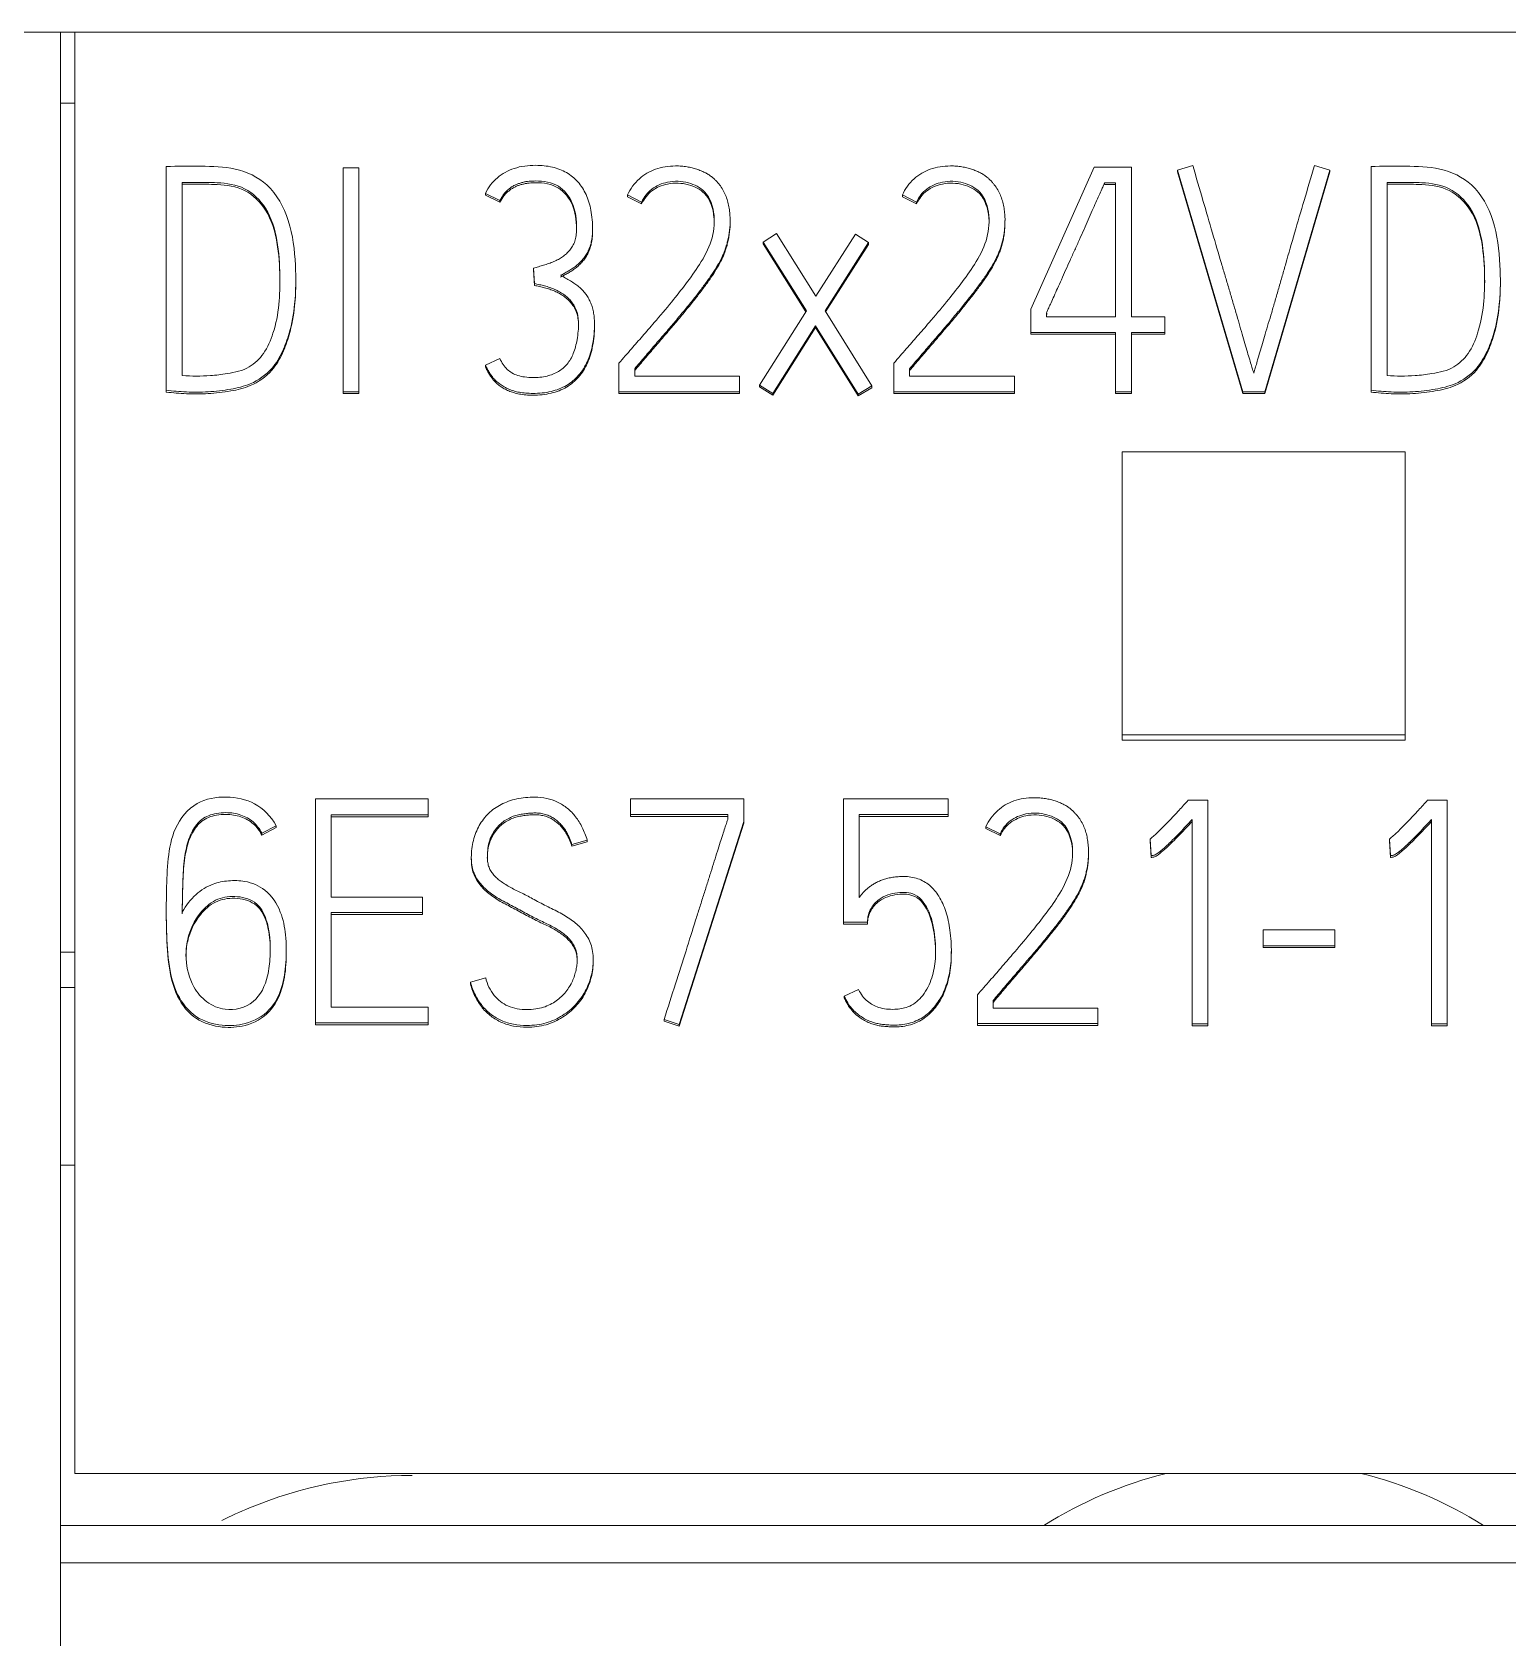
# Model space of a CAD drawing. Header units: millimetres. Extents: x 1359 to 3577, y 1336 to 3557.
# Drawn here: x 2789.87 to 2800.29, y 3042.16 to 3053.56 of the extents above; entities that cross this region are included whole.
import ezdxf

# ---------------------------------------------------------------- set-up
doc = ezdxf.new("R2010")
doc.units = ezdxf.units.MM
doc.layers.add('000-PI-Oprema', color=30, linetype='Continuous', lineweight=5)

msp = doc.modelspace()

# ---------------------------------------------------------------- linework, layer by layer
at = {"layer": '000-PI-Oprema', "color": 0, "linetype": 'ByBlock', "lineweight": 0}
for p, q in [((2790.071, 3053.556), (2785.171, 3053.556)), ((2790.171, 3053.556), (2790.071, 3053.556)), ((2790.171, 3043.373), (2790.171, 3053.556)), ((2814.971, 3053.556), (2790.171, 3053.556)), ((2790.171, 3053.056), (2790.071, 3053.056)), ((2790.818, 3052.607), (2790.818, 3051.027)), ((2792.068, 3052.598), (2792.068, 3051.016)), ((2792.178, 3052.598), (2792.068, 3052.598)), ((2792.178, 3051.016), (2792.178, 3052.598)), ((2797.373, 3052.603), (2796.925, 3051.599)), ((2797.638, 3052.603), (2797.373, 3052.603)), ((2797.638, 3051.546), (2797.638, 3052.603)), ((2798.07, 3052.614), (2797.962, 3052.583)), ((2799.038, 3052.583), (2798.929, 3052.614)), ((2799.329, 3052.607), (2799.329, 3051.027)), ((2790.931, 3052.495), (2790.931, 3051.13)), ((2797.447, 3052.493), (2797.447, 3052.48)), ((2797.447, 3052.493), (2797.524, 3052.493)), ((2797.524, 3052.493), (2797.524, 3051.546)), ((2797.962, 3052.583), (2798.423, 3051.016)), ((2797.962, 3052.583), (2797.962, 3052.57)), ((2797.962, 3052.57), (2798.423, 3051.003)), ((2798.578, 3051.016), (2799.038, 3052.583)), ((2798.578, 3051.003), (2799.038, 3052.57)), ((2799.038, 3052.583), (2799.038, 3052.57)), ((2799.442, 3052.495), (2799.442, 3051.13)), ((2793.073, 3052.418), (2793.073, 3052.405)), ((2793.175, 3052.367), (2793.073, 3052.418)), ((2793.175, 3052.355), (2793.073, 3052.405)), ((2794.076, 3052.407), (2794.076, 3052.394)), ((2794.176, 3052.356), (2794.076, 3052.407)), ((2794.176, 3052.344), (2794.076, 3052.394)), ((2796.018, 3052.407), (2796.018, 3052.394)), ((2796.117, 3052.356), (2796.018, 3052.407)), ((2796.117, 3052.344), (2796.018, 3052.394)), ((2797.447, 3052.48), (2797.524, 3052.48)), ((2793.175, 3052.367), (2793.175, 3052.355)), ((2794.176, 3052.356), (2794.176, 3052.344)), ((2796.117, 3052.356), (2796.117, 3052.344)), ((2793.83, 3052.157), (2793.83, 3052.178)), ((2794.801, 3052.215), (2794.801, 3052.227)), ((2796.743, 3052.215), (2796.743, 3052.227)), ((2795.13, 3052.134), (2795.035, 3052.074)), ((2795.035, 3052.074), (2795.035, 3052.062)), ((2795.035, 3052.074), (2795.341, 3051.588)), ((2795.035, 3052.062), (2795.337, 3051.582)), ((2795.407, 3051.691), (2795.13, 3052.134)), ((2795.687, 3052.13), (2795.407, 3051.691)), ((2795.472, 3051.588), (2795.78, 3052.07)), ((2795.476, 3051.582), (2795.78, 3052.057)), ((2795.78, 3052.07), (2795.687, 3052.13)), ((2795.78, 3052.07), (2795.78, 3052.057)), ((2791.733, 3051.789), (2791.733, 3051.802)), ((2793.412, 3051.89), (2793.412, 3051.877)), ((2793.419, 3051.78), (2793.412, 3051.89)), ((2793.419, 3051.767), (2793.412, 3051.877)), ((2800.243, 3051.789), (2800.243, 3051.802)), ((2793.419, 3051.78), (2793.419, 3051.767)), ((2795.341, 3051.588), (2795.008, 3051.064)), ((2795.802, 3051.058), (2795.472, 3051.588)), ((2796.925, 3051.599), (2796.925, 3051.436)), ((2797.036, 3051.546), (2797.036, 3051.575)), ((2793.843, 3051.471), (2793.843, 3051.492)), ((2795.103, 3051.005), (2795.405, 3051.482)), ((2795.103, 3050.992), (2795.405, 3051.47)), ((2795.405, 3051.482), (2795.707, 3051)), ((2795.405, 3051.482), (2795.405, 3051.47)), ((2795.405, 3051.47), (2795.707, 3050.988)), ((2797.036, 3051.562), (2797.04, 3051.569)), ((2797.524, 3051.546), (2797.036, 3051.546)), ((2797.873, 3051.546), (2797.638, 3051.546)), ((2797.873, 3051.436), (2797.873, 3051.546)), ((2796.925, 3051.436), (2796.925, 3051.423)), ((2796.925, 3051.436), (2797.524, 3051.436)), ((2796.925, 3051.423), (2797.524, 3051.423)), ((2797.524, 3051.436), (2797.524, 3051.016)), ((2797.638, 3051.016), (2797.638, 3051.436)), ((2797.638, 3051.436), (2797.873, 3051.436)), ((2797.638, 3051.423), (2797.873, 3051.423)), ((2797.873, 3051.436), (2797.873, 3051.423)), ((2793.073, 3051.205), (2793.175, 3051.251)), ((2793.073, 3051.205), (2793.073, 3051.192)), ((2794.016, 3051.016), (2794.016, 3051.218)), ((2794.127, 3051.179), (2794.127, 3051.126)), ((2794.127, 3051.126), (2794.868, 3051.126)), ((2794.868, 3051.126), (2794.868, 3051.016)), ((2795.958, 3051.016), (2795.958, 3051.218)), ((2796.069, 3051.179), (2796.069, 3051.126)), ((2796.069, 3051.126), (2796.81, 3051.126)), ((2796.81, 3051.126), (2796.81, 3051.016)), ((2790.818, 3051.027), (2790.818, 3051.014)), ((2792.068, 3051.016), (2792.178, 3051.016)), ((2792.068, 3051.016), (2792.068, 3051.003)), ((2792.068, 3051.003), (2792.178, 3051.003)), ((2792.178, 3051.016), (2792.178, 3051.003)), ((2794.016, 3051.016), (2794.016, 3051.003)), ((2794.868, 3051.016), (2794.016, 3051.016)), ((2794.868, 3051.003), (2794.016, 3051.003)), ((2794.868, 3051.016), (2794.868, 3051.003)), ((2795.008, 3051.064), (2795.008, 3051.051)), ((2795.008, 3051.064), (2795.103, 3051.005)), ((2795.008, 3051.051), (2795.103, 3050.992)), ((2795.103, 3051.005), (2795.103, 3050.992)), ((2795.707, 3051), (2795.802, 3051.058)), ((2795.707, 3050.988), (2795.802, 3051.045)), ((2795.802, 3051.058), (2795.802, 3051.045)), ((2796.81, 3051.016), (2795.958, 3051.016)), ((2795.958, 3051.016), (2795.958, 3051.003)), ((2796.81, 3051.003), (2795.958, 3051.003)), ((2796.81, 3051.016), (2796.81, 3051.003)), ((2797.524, 3051.016), (2797.524, 3051.003)), ((2797.524, 3051.016), (2797.638, 3051.016)), ((2797.524, 3051.003), (2797.638, 3051.003)), ((2797.638, 3051.016), (2797.638, 3051.003)), ((2798.423, 3051.016), (2798.578, 3051.016)), ((2798.423, 3051.016), (2798.423, 3051.003)), ((2798.423, 3051.003), (2798.578, 3051.003)), ((2798.578, 3051.016), (2798.578, 3051.003)), ((2799.329, 3051.027), (2799.329, 3051.014)), ((2795.707, 3051), (2795.707, 3050.988)), ((2797.571, 3050.592), (2797.571, 3048.593)), ((2799.571, 3050.592), (2797.571, 3050.592)), ((2799.571, 3048.593), (2799.571, 3050.592)), ((2797.571, 3048.593), (2797.571, 3048.555)), ((2797.571, 3048.593), (2799.571, 3048.593)), ((2797.571, 3048.555), (2799.571, 3048.555)), ((2799.571, 3048.593), (2799.571, 3048.555)), ((2791.872, 3048.139), (2791.872, 3046.557)), ((2792.669, 3048.139), (2791.872, 3048.139)), ((2792.669, 3048.027), (2792.669, 3048.139)), ((2794.098, 3048.141), (2794.098, 3048.029)), ((2794.897, 3048.141), (2794.098, 3048.141)), ((2794.897, 3047.981), (2794.897, 3048.141)), ((2795.603, 3048.139), (2796.342, 3048.139)), ((2795.603, 3047.268), (2795.603, 3048.139)), ((2796.342, 3048.139), (2796.342, 3048.029)), ((2798.037, 3048.13), (2798.177, 3048.13)), ((2798.177, 3048.13), (2798.177, 3046.55)), ((2799.728, 3048.13), (2799.868, 3048.13)), ((2799.868, 3048.13), (2799.868, 3046.55)), ((2791.595, 3047.95), (2791.493, 3047.897)), ((2791.595, 3047.937), (2791.493, 3047.884)), ((2791.595, 3047.95), (2791.595, 3047.937)), ((2791.983, 3047.446), (2791.983, 3048.027)), ((2791.983, 3048.027), (2792.669, 3048.027)), ((2791.983, 3048.014), (2792.669, 3048.014)), ((2792.669, 3048.027), (2792.669, 3048.014)), ((2794.098, 3048.029), (2794.098, 3048.016)), ((2794.098, 3048.029), (2794.786, 3048.029)), ((2794.098, 3048.016), (2794.786, 3048.016)), ((2794.442, 3046.546), (2794.897, 3047.981)), ((2794.442, 3046.533), (2794.897, 3047.968)), ((2794.786, 3048.029), (2794.786, 3047.998)), ((2794.897, 3047.981), (2794.897, 3047.968)), ((2795.714, 3048.029), (2795.714, 3047.444)), ((2796.342, 3048.029), (2795.714, 3048.029)), ((2796.342, 3048.016), (2795.714, 3048.016)), ((2796.342, 3048.029), (2796.342, 3048.016)), ((2796.608, 3047.943), (2796.608, 3047.931)), ((2796.708, 3047.893), (2796.608, 3047.943)), ((2796.708, 3047.88), (2796.608, 3047.931)), ((2798.066, 3046.55), (2798.066, 3047.994)), ((2799.757, 3046.55), (2799.757, 3047.994)), ((2791.493, 3047.897), (2791.493, 3047.884)), ((2793.792, 3047.849), (2793.683, 3047.818)), ((2793.792, 3047.836), (2793.683, 3047.805)), ((2793.683, 3047.818), (2793.683, 3047.805)), ((2793.792, 3047.849), (2793.792, 3047.836)), ((2796.708, 3047.893), (2796.708, 3047.88)), ((2797.768, 3047.856), (2797.768, 3047.843)), ((2797.775, 3047.739), (2797.768, 3047.856)), ((2797.775, 3047.726), (2797.768, 3047.843)), ((2799.459, 3047.856), (2799.459, 3047.843)), ((2799.466, 3047.739), (2799.459, 3047.856)), ((2799.466, 3047.726), (2799.459, 3047.843)), ((2792.973, 3047.728), (2792.973, 3047.716)), ((2797.334, 3047.751), (2797.334, 3047.764)), ((2797.775, 3047.739), (2797.775, 3047.726)), ((2799.466, 3047.739), (2799.466, 3047.726)), ((2790.818, 3047.354), (2790.818, 3047.342)), ((2792.627, 3047.446), (2791.983, 3047.446)), ((2792.627, 3047.336), (2792.627, 3047.446)), ((2791.983, 3046.667), (2791.983, 3047.336)), ((2791.983, 3047.336), (2792.627, 3047.336)), ((2791.983, 3047.323), (2792.627, 3047.323)), ((2792.627, 3047.336), (2792.627, 3047.323)), ((2795.603, 3047.268), (2795.603, 3047.255)), ((2795.771, 3047.268), (2795.603, 3047.268)), ((2795.771, 3047.255), (2795.603, 3047.255)), ((2795.771, 3047.268), (2795.771, 3047.255)), ((2798.567, 3047.215), (2798.567, 3047.102)), ((2799.073, 3047.215), (2798.567, 3047.215)), ((2799.073, 3047.102), (2799.073, 3047.215)), ((2790.071, 3047.056), (2790.171, 3047.056)), ((2791.666, 3047.052), (2791.666, 3047.065)), ((2796.364, 3047.049), (2796.364, 3047.062)), ((2798.567, 3047.102), (2798.567, 3047.09)), ((2798.567, 3047.102), (2799.073, 3047.102)), ((2798.567, 3047.09), (2799.073, 3047.09)), ((2799.073, 3047.102), (2799.073, 3047.09)), ((2793.834, 3046.991), (2793.834, 3047.003)), ((2790.171, 3046.806), (2790.071, 3046.806)), ((2792.966, 3046.845), (2793.075, 3046.876)), ((2792.966, 3046.845), (2792.966, 3046.832)), ((2795.607, 3046.746), (2795.709, 3046.792)), ((2795.607, 3046.746), (2795.607, 3046.733)), ((2796.548, 3046.552), (2796.548, 3046.755)), ((2796.659, 3046.715), (2796.659, 3046.662)), ((2791.872, 3046.557), (2791.872, 3046.544)), ((2791.872, 3046.557), (2792.669, 3046.557)), ((2792.669, 3046.667), (2791.983, 3046.667)), ((2792.669, 3046.557), (2792.669, 3046.667)), ((2792.669, 3046.557), (2792.669, 3046.544)), ((2794.335, 3046.581), (2794.442, 3046.546)), ((2794.335, 3046.581), (2794.335, 3046.568)), ((2794.335, 3046.568), (2794.442, 3046.533)), ((2796.659, 3046.662), (2797.4, 3046.662)), ((2797.4, 3046.662), (2797.4, 3046.552)), ((2791.872, 3046.544), (2792.669, 3046.544)), ((2794.442, 3046.546), (2794.442, 3046.533)), ((2796.548, 3046.552), (2796.548, 3046.539)), ((2797.4, 3046.552), (2796.548, 3046.552)), ((2797.4, 3046.539), (2796.548, 3046.539)), ((2797.4, 3046.552), (2797.4, 3046.539)), ((2798.066, 3046.55), (2798.066, 3046.537)), ((2798.177, 3046.55), (2798.066, 3046.55)), ((2798.177, 3046.537), (2798.066, 3046.537)), ((2798.177, 3046.55), (2798.177, 3046.537)), ((2799.757, 3046.55), (2799.757, 3046.537)), ((2799.868, 3046.55), (2799.757, 3046.55)), ((2799.868, 3046.537), (2799.757, 3046.537)), ((2799.868, 3046.55), (2799.868, 3046.537)), ((2790.171, 3045.551), (2790.071, 3045.551)), ((2814.971, 3043.373), (2790.171, 3043.373)), ((2815.071, 3043.005), (2790.071, 3043.005)), ((2790.071, 3042.742), (2790.071, 3042.156)), ((2815.071, 3042.742), (2790.071, 3042.742))]:
    msp.add_line(p, q, dxfattribs=at)
for start, end in [(103.753, 122.3801), (57.6199, 76.247)]:
    msp.add_arc((2798.571, 3040.556), 2.9, start, end, dxfattribs=at)
for points, knots in [([(2790.071, 3053.556), (2790.071, 3052.471), (2790.071, 3048.868), (2790.071, 3045.263), (2790.071, 3042.742)], [0, 0, 0, 0, 0.301146, 1, 1, 1, 1]), ([(2790.818, 3051.027), (2790.865, 3051.021), (2790.963, 3051.013), (2791.116, 3051.013), (2791.268, 3051.031), (2791.428, 3051.068), (2791.563, 3051.163), (2791.642, 3051.299), (2791.697, 3051.452), (2791.734, 3051.657), (2791.735, 3051.926), (2791.702, 3052.221), (2791.56, 3052.489), (2791.309, 3052.608), (2791.061, 3052.609), (2790.9, 3052.611), (2790.818, 3052.607)], [0, 0, 0, 0, 0.048928, 0.10152, 0.156673, 0.206259, 0.270351, 0.31956, 0.366981, 0.439378, 0.534587, 0.645045, 0.746603, 0.832762, 0.916147, 1, 1, 1, 1]), ([(2793.073, 3052.418), (2793.092, 3052.461), (2793.15, 3052.534), (2793.278, 3052.605), (2793.416, 3052.621), (2793.543, 3052.609), (2793.648, 3052.57), (2793.73, 3052.502), (2793.79, 3052.409), (2793.823, 3052.294), (2793.831, 3052.193), (2793.828, 3052.118), (2793.822, 3052.075), (2793.811, 3052.037), (2793.796, 3052.003), (2793.778, 3051.973), (2793.757, 3051.947), (2793.734, 3051.923), (2793.709, 3051.902), (2793.683, 3051.884), (2793.657, 3051.868), (2793.63, 3051.853), (2793.612, 3051.843), (2793.603, 3051.839)], [0, 0, 0, 0, 0.090044, 0.177969, 0.277991, 0.355408, 0.424426, 0.491004, 0.560177, 0.636379, 0.72419, 0.755913, 0.784262, 0.809647, 0.83316, 0.855708, 0.877614, 0.899011, 0.919895, 0.94045, 0.960699, 0.980541, 1, 1, 1, 1]), ([(2794.076, 3052.407), (2794.095, 3052.45), (2794.152, 3052.525), (2794.273, 3052.599), (2794.382, 3052.613), (2794.457, 3052.611), (2794.496, 3052.606), (2794.532, 3052.599), (2794.565, 3052.589), (2794.595, 3052.578), (2794.623, 3052.566), (2794.647, 3052.552), (2794.669, 3052.537), (2794.688, 3052.521), (2794.705, 3052.504), (2794.72, 3052.487), (2794.738, 3052.465), (2794.756, 3052.435), (2794.774, 3052.396), (2794.787, 3052.355), (2794.795, 3052.313), (2794.8, 3052.271), (2794.802, 3052.23), (2794.801, 3052.191), (2794.797, 3052.153), (2794.792, 3052.117), (2794.784, 3052.081), (2794.775, 3052.047), (2794.762, 3052.008), (2794.742, 3051.962), (2794.712, 3051.907), (2794.675, 3051.849), (2794.632, 3051.787), (2794.582, 3051.721), (2794.528, 3051.651), (2794.468, 3051.579), (2794.405, 3051.503), (2794.338, 3051.425), (2794.269, 3051.345), (2794.198, 3051.262), (2794.151, 3051.207), (2794.127, 3051.179)], [0, 0, 0, 0, 0.061339, 0.118477, 0.180647, 0.199061, 0.216082, 0.231833, 0.246526, 0.260308, 0.273254, 0.285426, 0.29689, 0.307753, 0.31802, 0.327627, 0.336606, 0.355189, 0.37361, 0.392165, 0.410785, 0.42927, 0.447741, 0.464235, 0.480574, 0.496814, 0.51268, 0.527892, 0.542508, 0.566365, 0.593275, 0.623397, 0.656474, 0.692185, 0.730563, 0.771282, 0.814001, 0.858722, 0.904903, 0.951996, 1, 1, 1, 1]), ([(2796.018, 3052.407), (2796.037, 3052.45), (2796.093, 3052.525), (2796.215, 3052.599), (2796.323, 3052.613), (2796.399, 3052.611), (2796.438, 3052.606), (2796.474, 3052.599), (2796.507, 3052.589), (2796.537, 3052.578), (2796.564, 3052.566), (2796.589, 3052.552), (2796.611, 3052.537), (2796.63, 3052.521), (2796.647, 3052.504), (2796.661, 3052.487), (2796.679, 3052.465), (2796.698, 3052.435), (2796.716, 3052.396), (2796.728, 3052.355), (2796.737, 3052.313), (2796.742, 3052.271), (2796.744, 3052.23), (2796.742, 3052.191), (2796.739, 3052.153), (2796.734, 3052.117), (2796.726, 3052.081), (2796.717, 3052.047), (2796.703, 3052.008), (2796.684, 3051.962), (2796.654, 3051.907), (2796.617, 3051.849), (2796.573, 3051.787), (2796.524, 3051.721), (2796.469, 3051.651), (2796.41, 3051.579), (2796.347, 3051.503), (2796.28, 3051.425), (2796.211, 3051.345), (2796.14, 3051.262), (2796.093, 3051.207), (2796.069, 3051.179)], [0, 0, 0, 0, 0.061339, 0.118477, 0.180647, 0.199061, 0.216082, 0.231833, 0.246526, 0.260308, 0.273254, 0.285426, 0.29689, 0.307753, 0.31802, 0.327627, 0.336606, 0.355189, 0.37361, 0.392165, 0.410785, 0.42927, 0.447741, 0.464235, 0.480574, 0.496814, 0.51268, 0.527892, 0.542508, 0.566365, 0.593275, 0.623397, 0.656474, 0.692185, 0.730563, 0.771282, 0.814001, 0.858722, 0.904903, 0.951996, 1, 1, 1, 1]), ([(2798.501, 3051.148), (2798.499, 3051.154), (2798.493, 3051.171), (2798.484, 3051.203), (2798.471, 3051.246), (2798.455, 3051.298), (2798.438, 3051.359), (2798.418, 3051.426), (2798.397, 3051.499), (2798.374, 3051.578), (2798.35, 3051.662), (2798.324, 3051.748), (2798.299, 3051.835), (2798.259, 3051.965), (2798.208, 3052.143), (2798.14, 3052.373), (2798.094, 3052.532), (2798.07, 3052.614)], [0, 0, 0, 0, 0.013272, 0.034859, 0.06476, 0.101229, 0.142516, 0.188621, 0.238884, 0.292645, 0.349905, 0.409112, 0.468717, 0.528719, 0.675164, 0.832258, 1, 1, 1, 1]), ([(2798.929, 3052.614), (2798.905, 3052.532), (2798.858, 3052.373), (2798.79, 3052.143), (2798.739, 3051.965), (2798.702, 3051.835), (2798.677, 3051.748), (2798.652, 3051.662), (2798.628, 3051.578), (2798.604, 3051.499), (2798.582, 3051.426), (2798.562, 3051.359), (2798.544, 3051.298), (2798.529, 3051.246), (2798.517, 3051.203), (2798.508, 3051.171), (2798.503, 3051.154), (2798.501, 3051.148)], [0, 0, 0, 0, 0.167989, 0.325145, 0.471471, 0.531274, 0.590769, 0.649955, 0.70726, 0.76111, 0.811506, 0.857719, 0.899023, 0.935417, 0.96522, 0.986746, 1, 1, 1, 1]), ([(2799.329, 3051.027), (2799.376, 3051.021), (2799.474, 3051.013), (2799.626, 3051.013), (2799.778, 3051.031), (2799.939, 3051.068), (2800.073, 3051.163), (2800.152, 3051.299), (2800.208, 3051.452), (2800.244, 3051.657), (2800.245, 3051.926), (2800.212, 3052.221), (2800.07, 3052.489), (2799.82, 3052.608), (2799.572, 3052.609), (2799.41, 3052.611), (2799.329, 3052.607)], [0, 0, 0, 0, 0.048928, 0.10152, 0.156673, 0.206259, 0.270351, 0.31956, 0.366981, 0.439378, 0.534587, 0.645045, 0.746603, 0.832762, 0.916147, 1, 1, 1, 1]), ([(2790.931, 3051.13), (2790.998, 3051.126), (2791.104, 3051.126), (2791.262, 3051.144), (2791.404, 3051.175), (2791.516, 3051.288), (2791.583, 3051.444), (2791.619, 3051.63), (2791.623, 3051.851), (2791.61, 3052.082), (2791.543, 3052.31), (2791.382, 3052.47), (2791.19, 3052.497), (2791.043, 3052.495), (2790.961, 3052.495), (2790.931, 3052.495)], [0, 0, 0, 0, 0.085013, 0.135874, 0.205821, 0.265138, 0.333279, 0.422662, 0.50952, 0.618636, 0.722487, 0.80996, 0.894466, 0.962458, 1, 1, 1, 1]), ([(2791.621, 3051.785), (2791.621, 3051.797), (2791.62, 3051.893), (2791.61, 3052.069), (2791.543, 3052.297), (2791.382, 3052.458), (2791.19, 3052.484), (2791.043, 3052.482), (2790.961, 3052.482), (2790.931, 3052.482)], [0, 0, 0, 0, 0.030851, 0.246457, 0.451657, 0.624495, 0.791473, 0.92582, 1, 1, 1, 1]), ([(2793.412, 3051.89), (2793.424, 3051.893), (2793.448, 3051.9), (2793.484, 3051.911), (2793.52, 3051.922), (2793.555, 3051.935), (2793.588, 3051.951), (2793.618, 3051.969), (2793.645, 3051.991), (2793.669, 3052.017), (2793.69, 3052.046), (2793.706, 3052.08), (2793.715, 3052.121), (2793.719, 3052.213), (2793.706, 3052.346), (2793.594, 3052.488), (2793.475, 3052.507), (2793.405, 3052.505), (2793.382, 3052.504), (2793.359, 3052.501), (2793.336, 3052.496), (2793.313, 3052.489), (2793.29, 3052.481), (2793.268, 3052.47), (2793.247, 3052.456), (2793.226, 3052.439), (2793.207, 3052.419), (2793.19, 3052.394), (2793.18, 3052.377), (2793.175, 3052.367)], [0, 0, 0, 0, 0.029364, 0.059027, 0.088993, 0.118548, 0.147162, 0.175106, 0.202604, 0.230099, 0.258166, 0.287672, 0.320058, 0.356367, 0.509421, 0.627625, 0.757774, 0.775505, 0.793677, 0.812339, 0.831209, 0.85007, 0.86906, 0.888397, 0.908411, 0.929359, 0.951405, 0.974839, 1, 1, 1, 1]), ([(2793.716, 3052.168), (2793.716, 3052.227), (2793.703, 3052.338), (2793.594, 3052.475), (2793.475, 3052.495), (2793.405, 3052.493), (2793.382, 3052.491), (2793.359, 3052.488), (2793.336, 3052.483), (2793.313, 3052.477), (2793.29, 3052.468), (2793.268, 3052.457), (2793.247, 3052.443), (2793.226, 3052.426), (2793.207, 3052.406), (2793.19, 3052.382), (2793.18, 3052.364), (2793.175, 3052.355)], [0, 0, 0, 0, 0.222922, 0.410158, 0.616314, 0.644399, 0.673184, 0.702745, 0.732635, 0.762511, 0.792591, 0.823221, 0.854923, 0.888104, 0.923025, 0.960145, 1, 1, 1, 1]), ([(2794.016, 3051.218), (2794.045, 3051.252), (2794.101, 3051.316), (2794.184, 3051.411), (2794.279, 3051.521), (2794.383, 3051.643), (2794.491, 3051.78), (2794.592, 3051.919), (2794.677, 3052.078), (2794.701, 3052.26), (2794.649, 3052.432), (2794.503, 3052.503), (2794.367, 3052.509), (2794.242, 3052.456), (2794.194, 3052.394), (2794.176, 3052.356)], [0, 0, 0, 0, 0.068794, 0.128406, 0.193582, 0.291346, 0.373604, 0.45943, 0.554437, 0.645803, 0.738171, 0.803969, 0.878932, 0.940491, 1, 1, 1, 1]), ([(2794.689, 3052.21), (2794.689, 3052.223), (2794.686, 3052.297), (2794.649, 3052.419), (2794.503, 3052.49), (2794.367, 3052.496), (2794.242, 3052.443), (2794.194, 3052.381), (2794.176, 3052.344)], [0, 0, 0, 0, 0.051721, 0.299015, 0.475174, 0.675868, 0.840679, 1, 1, 1, 1]), ([(2795.958, 3051.218), (2795.987, 3051.252), (2796.042, 3051.316), (2796.126, 3051.411), (2796.221, 3051.521), (2796.325, 3051.643), (2796.433, 3051.78), (2796.534, 3051.919), (2796.619, 3052.078), (2796.642, 3052.26), (2796.59, 3052.432), (2796.444, 3052.503), (2796.309, 3052.509), (2796.184, 3052.456), (2796.136, 3052.394), (2796.117, 3052.356)], [0, 0, 0, 0, 0.068794, 0.128406, 0.193582, 0.291346, 0.373604, 0.45943, 0.554437, 0.645803, 0.738171, 0.803969, 0.878932, 0.940491, 1, 1, 1, 1]), ([(2796.631, 3052.21), (2796.631, 3052.223), (2796.627, 3052.297), (2796.59, 3052.419), (2796.444, 3052.49), (2796.309, 3052.496), (2796.184, 3052.443), (2796.136, 3052.381), (2796.117, 3052.344)], [0, 0, 0, 0, 0.051721, 0.299015, 0.475174, 0.675868, 0.840679, 1, 1, 1, 1]), ([(2797.036, 3051.575), (2797.038, 3051.578), (2797.043, 3051.589), (2797.054, 3051.613), (2797.07, 3051.649), (2797.091, 3051.695), (2797.115, 3051.749), (2797.142, 3051.81), (2797.172, 3051.876), (2797.203, 3051.946), (2797.236, 3052.018), (2797.269, 3052.091), (2797.301, 3052.163), (2797.331, 3052.23), (2797.359, 3052.294), (2797.384, 3052.351), (2797.406, 3052.402), (2797.425, 3052.442), (2797.438, 3052.472), (2797.444, 3052.487), (2797.447, 3052.493)], [0, 0, 0, 0, 0.010734, 0.036404, 0.077011, 0.128795, 0.187998, 0.254619, 0.326966, 0.403344, 0.483752, 0.564544, 0.642072, 0.716335, 0.785641, 0.848294, 0.904294, 0.950045, 0.981947, 1, 1, 1, 1]), ([(2799.442, 3051.13), (2799.508, 3051.126), (2799.614, 3051.126), (2799.773, 3051.144), (2799.914, 3051.175), (2800.027, 3051.288), (2800.093, 3051.444), (2800.129, 3051.63), (2800.134, 3051.851), (2800.121, 3052.082), (2800.054, 3052.31), (2799.892, 3052.47), (2799.7, 3052.497), (2799.553, 3052.495), (2799.471, 3052.495), (2799.442, 3052.495)], [0, 0, 0, 0, 0.085013, 0.135874, 0.205821, 0.265138, 0.333279, 0.422662, 0.50952, 0.618636, 0.722487, 0.80996, 0.894466, 0.962458, 1, 1, 1, 1]), ([(2800.132, 3051.785), (2800.132, 3051.797), (2800.131, 3051.893), (2800.121, 3052.069), (2800.054, 3052.297), (2799.892, 3052.458), (2799.7, 3052.484), (2799.553, 3052.482), (2799.471, 3052.482), (2799.442, 3052.482)], [0, 0, 0, 0, 0.030851, 0.246457, 0.451657, 0.624495, 0.791473, 0.92582, 1, 1, 1, 1]), ([(2793.83, 3052.154), (2793.83, 3052.153), (2793.829, 3052.136), (2793.828, 3052.105), (2793.822, 3052.062), (2793.811, 3052.024), (2793.796, 3051.991), (2793.778, 3051.96), (2793.757, 3051.934), (2793.734, 3051.91), (2793.709, 3051.889), (2793.683, 3051.871), (2793.657, 3051.855), (2793.63, 3051.84), (2793.612, 3051.831), (2793.603, 3051.826)], [0, 0, 0, 0, 0.004463, 0.118969, 0.221294, 0.31292, 0.39779, 0.479177, 0.55825, 0.63548, 0.710862, 0.785053, 0.858141, 0.929761, 1, 1, 1, 1]), ([(2794.801, 3052.216), (2794.801, 3052.216), (2794.802, 3052.203), (2794.801, 3052.178), (2794.797, 3052.141), (2794.792, 3052.104), (2794.784, 3052.068), (2794.775, 3052.034), (2794.762, 3051.996), (2794.742, 3051.949), (2794.712, 3051.895), (2794.675, 3051.836), (2794.632, 3051.774), (2794.582, 3051.708), (2794.528, 3051.639), (2794.468, 3051.566), (2794.405, 3051.491), (2794.338, 3051.413), (2794.269, 3051.332), (2794.198, 3051.25), (2794.151, 3051.194), (2794.127, 3051.166)], [0, 0, 0, 0, 0.000351, 0.030208, 0.059783, 0.089178, 0.117897, 0.145433, 0.17189, 0.215074, 0.263783, 0.318309, 0.378181, 0.442821, 0.512289, 0.585996, 0.663321, 0.744272, 0.827864, 0.913107, 1, 1, 1, 1]), ([(2796.743, 3052.216), (2796.743, 3052.216), (2796.743, 3052.203), (2796.742, 3052.178), (2796.739, 3052.141), (2796.734, 3052.104), (2796.726, 3052.068), (2796.717, 3052.034), (2796.703, 3051.996), (2796.684, 3051.949), (2796.654, 3051.895), (2796.617, 3051.836), (2796.573, 3051.774), (2796.524, 3051.708), (2796.469, 3051.639), (2796.41, 3051.566), (2796.347, 3051.491), (2796.28, 3051.413), (2796.211, 3051.332), (2796.14, 3051.25), (2796.093, 3051.194), (2796.069, 3051.166)], [0, 0, 0, 0, 0.000351, 0.030208, 0.059783, 0.089178, 0.117897, 0.145433, 0.17189, 0.215074, 0.263783, 0.318309, 0.378181, 0.442821, 0.512289, 0.585996, 0.663321, 0.744272, 0.827864, 0.913107, 1, 1, 1, 1]), ([(2793.603, 3051.839), (2793.615, 3051.833), (2793.639, 3051.82), (2793.672, 3051.8), (2793.704, 3051.78), (2793.733, 3051.759), (2793.758, 3051.735), (2793.78, 3051.71), (2793.799, 3051.681), (2793.814, 3051.651), (2793.827, 3051.617), (2793.836, 3051.581), (2793.842, 3051.542), (2793.844, 3051.465), (2793.836, 3051.358), (2793.8, 3051.232), (2793.737, 3051.13), (2793.647, 3051.055), (2793.534, 3051.012), (2793.434, 3051.003), (2793.359, 3051.006), (2793.314, 3051.011), (2793.273, 3051.021), (2793.238, 3051.034), (2793.206, 3051.05), (2793.177, 3051.068), (2793.152, 3051.088), (2793.13, 3051.109), (2793.113, 3051.133), (2793.097, 3051.157), (2793.084, 3051.181), (2793.076, 3051.197), (2793.073, 3051.205)], [0, 0, 0, 0, 0.025257, 0.04947, 0.072678, 0.09489, 0.116257, 0.13704, 0.157793, 0.179079, 0.201165, 0.224382, 0.249105, 0.275597, 0.367907, 0.447752, 0.519784, 0.588829, 0.660512, 0.741164, 0.772461, 0.800616, 0.825923, 0.849188, 0.871088, 0.891868, 0.911666, 0.930597, 0.948935, 0.96669, 0.983692, 1, 1, 1, 1]), ([(2790.818, 3051.014), (2790.865, 3051.008), (2790.963, 3051), (2791.116, 3051.001), (2791.268, 3051.018), (2791.428, 3051.055), (2791.563, 3051.15), (2791.642, 3051.286), (2791.697, 3051.439), (2791.727, 3051.609), (2791.733, 3051.734), (2791.733, 3051.789)], [0, 0, 0, 0, 0.098443, 0.204258, 0.315227, 0.414995, 0.543949, 0.642959, 0.738369, 0.884032, 1, 1, 1, 1]), ([(2793.175, 3051.251), (2793.181, 3051.236), (2793.196, 3051.209), (2793.225, 3051.174), (2793.26, 3051.147), (2793.302, 3051.129), (2793.352, 3051.119), (2793.422, 3051.115), (2793.504, 3051.122), (2793.589, 3051.154), (2793.655, 3051.21), (2793.699, 3051.29), (2793.724, 3051.39), (2793.732, 3051.479), (2793.728, 3051.547), (2793.718, 3051.587), (2793.702, 3051.622), (2793.681, 3051.653), (2793.656, 3051.681), (2793.627, 3051.704), (2793.595, 3051.724), (2793.562, 3051.74), (2793.527, 3051.754), (2793.491, 3051.764), (2793.455, 3051.773), (2793.431, 3051.778), (2793.419, 3051.78)], [0, 0, 0, 0, 0.036915, 0.070606, 0.102584, 0.136025, 0.174009, 0.217714, 0.293477, 0.358868, 0.420065, 0.485571, 0.562465, 0.654475, 0.687582, 0.718308, 0.747613, 0.776093, 0.803947, 0.831767, 0.859738, 0.887815, 0.916282, 0.944737, 0.97262, 1, 1, 1, 1]), ([(2793.73, 3051.478), (2793.73, 3051.483), (2793.73, 3051.502), (2793.728, 3051.534), (2793.718, 3051.574), (2793.702, 3051.61), (2793.681, 3051.641), (2793.656, 3051.668), (2793.627, 3051.692), (2793.595, 3051.711), (2793.562, 3051.728), (2793.527, 3051.741), (2793.491, 3051.751), (2793.455, 3051.76), (2793.431, 3051.765), (2793.419, 3051.767)], [0, 0, 0, 0, 0.02887, 0.121921, 0.208278, 0.290642, 0.370687, 0.448975, 0.527165, 0.60578, 0.684693, 0.764704, 0.844679, 0.923045, 1, 1, 1, 1]), ([(2799.329, 3051.014), (2799.376, 3051.008), (2799.474, 3051), (2799.626, 3051.001), (2799.778, 3051.018), (2799.939, 3051.055), (2800.073, 3051.15), (2800.152, 3051.286), (2800.208, 3051.439), (2800.238, 3051.609), (2800.243, 3051.734), (2800.243, 3051.789)], [0, 0, 0, 0, 0.098443, 0.204258, 0.315227, 0.414995, 0.543949, 0.642959, 0.738369, 0.884032, 1, 1, 1, 1]), ([(2793.843, 3051.479), (2793.843, 3051.432), (2793.835, 3051.343), (2793.8, 3051.219), (2793.737, 3051.117), (2793.647, 3051.043), (2793.534, 3051), (2793.434, 3050.99), (2793.359, 3050.993), (2793.314, 3050.999), (2793.273, 3051.009), (2793.238, 3051.022), (2793.206, 3051.037), (2793.177, 3051.055), (2793.152, 3051.075), (2793.13, 3051.097), (2793.113, 3051.12), (2793.097, 3051.144), (2793.084, 3051.168), (2793.076, 3051.184), (2793.073, 3051.192)], [0, 0, 0, 0, 0.121082, 0.232106, 0.332265, 0.428272, 0.527947, 0.640092, 0.683609, 0.722759, 0.757948, 0.790298, 0.82075, 0.849643, 0.877172, 0.903496, 0.928994, 0.953682, 0.977324, 1, 1, 1, 1]), ([(2790.931, 3047.34), (2790.957, 3047.388), (2791.018, 3047.465), (2791.136, 3047.542), (2791.259, 3047.564), (2791.387, 3047.563), (2791.535, 3047.501), (2791.632, 3047.35), (2791.667, 3047.169), (2791.668, 3046.988), (2791.642, 3046.804), (2791.556, 3046.633), (2791.389, 3046.542), (2791.203, 3046.532), (2791.015, 3046.585), (2790.878, 3046.762), (2790.828, 3046.991), (2790.817, 3047.239), (2790.818, 3047.483), (2790.827, 3047.715), (2790.866, 3047.94), (2791.016, 3048.128), (2791.241, 3048.166), (2791.458, 3048.12), (2791.554, 3048.019), (2791.595, 3047.95)], [0, 0, 0, 0, 0.03564, 0.067865, 0.092923, 0.119268, 0.154068, 0.197126, 0.234707, 0.279879, 0.320329, 0.360962, 0.405677, 0.442102, 0.485709, 0.532505, 0.586175, 0.644312, 0.701767, 0.753421, 0.803151, 0.856352, 0.904259, 0.950465, 1, 1, 1, 1]), ([(2793.075, 3046.876), (2793.084, 3046.831), (2793.124, 3046.749), (2793.231, 3046.664), (2793.341, 3046.648), (2793.426, 3046.654), (2793.482, 3046.665), (2793.531, 3046.686), (2793.573, 3046.712), (2793.61, 3046.742), (2793.641, 3046.776), (2793.667, 3046.812), (2793.688, 3046.851), (2793.702, 3046.89), (2793.713, 3046.93), (2793.719, 3046.967), (2793.722, 3047.006), (2793.719, 3047.045), (2793.709, 3047.084), (2793.692, 3047.117), (2793.669, 3047.147), (2793.642, 3047.174), (2793.611, 3047.198), (2793.576, 3047.221), (2793.538, 3047.242), (2793.496, 3047.262), (2793.453, 3047.283), (2793.408, 3047.305), (2793.363, 3047.329), (2793.317, 3047.355), (2793.27, 3047.38), (2793.223, 3047.404), (2793.178, 3047.428), (2793.136, 3047.454), (2793.097, 3047.482), (2793.062, 3047.513), (2793.032, 3047.547), (2793.006, 3047.584), (2792.986, 3047.626), (2792.975, 3047.674), (2792.972, 3047.729), (2792.975, 3047.787), (2792.986, 3047.846), (2793.004, 3047.901), (2793.028, 3047.952), (2793.058, 3047.997), (2793.094, 3048.038), (2793.136, 3048.073), (2793.183, 3048.101), (2793.236, 3048.124), (2793.294, 3048.141), (2793.356, 3048.15), (2793.428, 3048.154), (2793.505, 3048.147), (2793.584, 3048.12), (2793.654, 3048.075), (2793.713, 3048.014), (2793.76, 3047.937), (2793.782, 3047.879), (2793.792, 3047.849)], [0, 0, 0, 0, 0.042395, 0.079774, 0.121236, 0.140075, 0.157254, 0.173247, 0.188397, 0.202796, 0.216711, 0.230265, 0.243508, 0.256652, 0.269293, 0.280934, 0.291684, 0.304893, 0.316879, 0.328106, 0.339273, 0.350814, 0.362909, 0.375637, 0.388999, 0.403044, 0.417696, 0.432849, 0.448511, 0.464937, 0.481153, 0.497163, 0.51278, 0.527863, 0.542482, 0.556645, 0.570443, 0.584077, 0.597961, 0.612786, 0.629037, 0.64828, 0.666584, 0.684253, 0.701354, 0.717933, 0.734308, 0.750738, 0.767515, 0.784992, 0.803232, 0.822275, 0.842375, 0.868294, 0.892965, 0.917787, 0.943448, 0.970498, 1, 1, 1, 1]), ([(2791.493, 3047.897), (2791.485, 3047.912), (2791.467, 3047.941), (2791.433, 3047.978), (2791.391, 3048.006), (2791.345, 3048.027), (2791.293, 3048.04), (2791.235, 3048.044), (2791.175, 3048.039), (2791.117, 3048.024), (2791.069, 3047.997), (2791.031, 3047.959), (2791, 3047.912), (2790.976, 3047.856), (2790.958, 3047.791), (2790.945, 3047.717), (2790.938, 3047.635), (2790.934, 3047.544), (2790.932, 3047.445), (2790.931, 3047.376), (2790.931, 3047.34)], [0, 0, 0, 0, 0.043481, 0.085549, 0.127923, 0.170971, 0.214845, 0.260884, 0.317917, 0.367656, 0.41257, 0.456833, 0.503792, 0.555243, 0.612421, 0.675966, 0.746378, 0.823872, 0.908402, 1, 1, 1, 1]), ([(2793.683, 3047.818), (2793.681, 3047.825), (2793.676, 3047.84), (2793.667, 3047.863), (2793.655, 3047.888), (2793.642, 3047.913), (2793.625, 3047.937), (2793.606, 3047.96), (2793.583, 3047.982), (2793.557, 3048.001), (2793.529, 3048.018), (2793.496, 3048.031), (2793.46, 3048.039), (2793.425, 3048.041), (2793.392, 3048.039), (2793.36, 3048.036), (2793.325, 3048.032), (2793.287, 3048.024), (2793.25, 3048.009), (2793.214, 3047.99), (2793.18, 3047.965), (2793.149, 3047.932), (2793.122, 3047.893), (2793.1, 3047.846), (2793.089, 3047.788), (2793.085, 3047.735), (2793.088, 3047.69), (2793.097, 3047.656), (2793.112, 3047.627), (2793.132, 3047.6), (2793.157, 3047.576), (2793.185, 3047.554), (2793.217, 3047.533), (2793.252, 3047.512), (2793.291, 3047.493), (2793.332, 3047.473), (2793.374, 3047.451), (2793.419, 3047.427), (2793.466, 3047.402), (2793.515, 3047.377), (2793.564, 3047.353), (2793.612, 3047.328), (2793.657, 3047.3), (2793.699, 3047.271), (2793.737, 3047.238), (2793.769, 3047.201), (2793.798, 3047.16), (2793.819, 3047.113), (2793.832, 3047.06), (2793.835, 3047.004), (2793.832, 3046.946), (2793.821, 3046.889), (2793.803, 3046.833), (2793.778, 3046.78), (2793.748, 3046.73), (2793.71, 3046.684), (2793.667, 3046.643), (2793.617, 3046.608), (2793.562, 3046.578), (2793.501, 3046.555), (2793.435, 3046.542), (2793.357, 3046.537), (2793.272, 3046.544), (2793.186, 3046.57), (2793.11, 3046.615), (2793.047, 3046.676), (2792.998, 3046.754), (2792.975, 3046.814), (2792.966, 3046.845)], [0, 0, 0, 0, 0.006902, 0.014527, 0.0229, 0.03171, 0.040697, 0.049939, 0.059406, 0.069126, 0.079243, 0.089792, 0.100957, 0.11302, 0.121351, 0.131067, 0.142193, 0.154038, 0.166072, 0.178522, 0.191399, 0.204849, 0.219214, 0.234859, 0.25249, 0.272668, 0.283841, 0.294211, 0.304173, 0.314215, 0.324636, 0.335605, 0.347264, 0.35967, 0.372854, 0.386723, 0.401163, 0.416176, 0.433071, 0.449927, 0.466747, 0.483271, 0.499286, 0.514866, 0.530063, 0.545048, 0.560066, 0.575472, 0.591898, 0.609868, 0.627376, 0.645005, 0.66302, 0.681094, 0.698922, 0.71679, 0.734853, 0.753306, 0.772468, 0.792214, 0.812556, 0.833938, 0.86301, 0.889874, 0.915888, 0.942166, 0.969784, 1, 1, 1, 1]), ([(2796.548, 3046.755), (2796.578, 3046.789), (2796.633, 3046.852), (2796.716, 3046.947), (2796.811, 3047.058), (2796.915, 3047.18), (2797.023, 3047.316), (2797.124, 3047.455), (2797.209, 3047.615), (2797.233, 3047.797), (2797.181, 3047.968), (2797.035, 3048.039), (2796.899, 3048.045), (2796.774, 3047.992), (2796.726, 3047.93), (2796.708, 3047.893)], [0, 0, 0, 0, 0.068794, 0.128406, 0.193582, 0.291346, 0.373604, 0.45943, 0.554437, 0.645803, 0.738171, 0.803969, 0.878932, 0.940491, 1, 1, 1, 1]), ([(2796.608, 3047.943), (2796.627, 3047.986), (2796.684, 3048.061), (2796.805, 3048.136), (2796.914, 3048.15), (2796.989, 3048.147), (2797.028, 3048.143), (2797.064, 3048.135), (2797.097, 3048.126), (2797.127, 3048.115), (2797.155, 3048.102), (2797.179, 3048.089), (2797.201, 3048.074), (2797.22, 3048.057), (2797.237, 3048.04), (2797.252, 3048.024), (2797.27, 3048.001), (2797.288, 3047.971), (2797.306, 3047.933), (2797.319, 3047.892), (2797.327, 3047.85), (2797.332, 3047.807), (2797.334, 3047.767), (2797.333, 3047.727), (2797.329, 3047.69), (2797.324, 3047.653), (2797.316, 3047.617), (2797.307, 3047.584), (2797.294, 3047.545), (2797.274, 3047.498), (2797.244, 3047.444), (2797.207, 3047.385), (2797.164, 3047.323), (2797.115, 3047.257), (2797.06, 3047.188), (2797, 3047.115), (2796.937, 3047.04), (2796.87, 3046.962), (2796.801, 3046.881), (2796.73, 3046.799), (2796.683, 3046.743), (2796.659, 3046.715)], [0, 0, 0, 0, 0.061339, 0.118477, 0.180647, 0.199061, 0.216082, 0.231833, 0.246526, 0.260308, 0.273254, 0.285426, 0.29689, 0.307753, 0.31802, 0.327627, 0.336606, 0.355189, 0.37361, 0.392165, 0.410785, 0.42927, 0.447741, 0.464235, 0.480574, 0.496814, 0.51268, 0.527892, 0.542508, 0.566365, 0.593275, 0.623397, 0.656474, 0.692185, 0.730563, 0.771282, 0.814001, 0.858722, 0.904903, 0.951996, 1, 1, 1, 1]), ([(2797.768, 3047.856), (2797.787, 3047.872), (2797.832, 3047.911), (2797.899, 3047.981), (2797.97, 3048.056), (2798.016, 3048.107), (2798.037, 3048.13)], [0, 0, 0, 0, 0.194145, 0.465142, 0.75263, 1, 1, 1, 1]), ([(2799.459, 3047.856), (2799.478, 3047.872), (2799.523, 3047.911), (2799.59, 3047.981), (2799.661, 3048.056), (2799.707, 3048.107), (2799.728, 3048.13)], [0, 0, 0, 0, 0.194145, 0.465142, 0.75263, 1, 1, 1, 1]), ([(2791.493, 3047.884), (2791.485, 3047.9), (2791.467, 3047.928), (2791.433, 3047.965), (2791.391, 3047.994), (2791.345, 3048.015), (2791.293, 3048.027), (2791.235, 3048.031), (2791.175, 3048.027), (2791.117, 3048.012), (2791.069, 3047.984), (2791.031, 3047.946), (2791, 3047.899), (2790.976, 3047.843), (2790.958, 3047.778), (2790.945, 3047.704), (2790.938, 3047.622), (2790.934, 3047.531), (2790.932, 3047.432), (2790.931, 3047.363), (2790.931, 3047.327)], [0, 0, 0, 0, 0.043481, 0.085549, 0.127923, 0.170971, 0.214845, 0.260884, 0.317917, 0.367656, 0.41257, 0.456833, 0.503792, 0.555243, 0.612421, 0.675966, 0.746378, 0.823872, 0.908402, 1, 1, 1, 1]), ([(2793.683, 3047.805), (2793.681, 3047.812), (2793.676, 3047.827), (2793.667, 3047.85), (2793.655, 3047.875), (2793.642, 3047.9), (2793.625, 3047.924), (2793.606, 3047.948), (2793.583, 3047.969), (2793.557, 3047.988), (2793.529, 3048.005), (2793.496, 3048.018), (2793.46, 3048.026), (2793.425, 3048.028), (2793.392, 3048.027), (2793.36, 3048.024), (2793.325, 3048.019), (2793.287, 3048.011), (2793.25, 3047.997), (2793.214, 3047.977), (2793.18, 3047.952), (2793.149, 3047.919), (2793.122, 3047.881), (2793.1, 3047.833), (2793.089, 3047.778), (2793.086, 3047.74), (2793.086, 3047.72)], [0, 0, 0, 0, 0.025535, 0.053746, 0.084726, 0.117324, 0.150572, 0.184768, 0.219795, 0.255756, 0.293187, 0.332218, 0.373527, 0.418158, 0.448979, 0.484928, 0.526094, 0.569916, 0.614442, 0.660505, 0.708148, 0.757909, 0.811058, 0.868941, 0.934177, 1, 1, 1, 1]), ([(2794.786, 3047.998), (2794.785, 3047.995), (2794.781, 3047.985), (2794.774, 3047.963), (2794.763, 3047.929), (2794.748, 3047.884), (2794.731, 3047.83), (2794.711, 3047.767), (2794.689, 3047.697), (2794.665, 3047.621), (2794.639, 3047.54), (2794.613, 3047.456), (2794.585, 3047.37), (2794.544, 3047.24), (2794.488, 3047.061), (2794.413, 3046.827), (2794.362, 3046.665), (2794.335, 3046.581)], [0, 0, 0, 0, 0.006664, 0.022274, 0.046836, 0.07897, 0.117297, 0.161819, 0.211415, 0.264968, 0.322476, 0.382404, 0.443215, 0.50491, 0.65714, 0.82217, 1, 1, 1, 1]), ([(2797.221, 3047.746), (2797.221, 3047.759), (2797.218, 3047.834), (2797.181, 3047.955), (2797.035, 3048.027), (2796.899, 3048.032), (2796.774, 3047.979), (2796.726, 3047.918), (2796.708, 3047.88)], [0, 0, 0, 0, 0.051721, 0.299015, 0.475174, 0.675868, 0.840679, 1, 1, 1, 1]), ([(2798.066, 3047.994), (2798.048, 3047.975), (2798.015, 3047.94), (2797.969, 3047.891), (2797.93, 3047.852), (2797.897, 3047.82), (2797.869, 3047.794), (2797.846, 3047.774), (2797.827, 3047.759), (2797.812, 3047.749), (2797.8, 3047.743), (2797.79, 3047.741), (2797.782, 3047.739), (2797.777, 3047.739), (2797.775, 3047.739)], [0, 0, 0, 0, 0.200504, 0.370797, 0.510902, 0.6264, 0.722885, 0.800448, 0.861213, 0.907383, 0.939504, 0.963232, 0.983337, 1, 1, 1, 1]), ([(2798.066, 3047.981), (2798.048, 3047.962), (2798.015, 3047.927), (2797.969, 3047.879), (2797.93, 3047.839), (2797.897, 3047.807), (2797.869, 3047.781), (2797.846, 3047.761), (2797.827, 3047.746), (2797.812, 3047.736), (2797.8, 3047.73), (2797.79, 3047.728), (2797.782, 3047.726), (2797.777, 3047.726), (2797.775, 3047.726)], [0, 0, 0, 0, 0.200504, 0.370797, 0.510902, 0.6264, 0.722885, 0.800448, 0.861213, 0.907383, 0.939504, 0.963232, 0.983337, 1, 1, 1, 1]), ([(2799.757, 3047.994), (2799.739, 3047.975), (2799.706, 3047.94), (2799.66, 3047.891), (2799.621, 3047.852), (2799.588, 3047.82), (2799.56, 3047.794), (2799.537, 3047.774), (2799.518, 3047.759), (2799.503, 3047.749), (2799.491, 3047.743), (2799.481, 3047.741), (2799.473, 3047.739), (2799.468, 3047.739), (2799.466, 3047.739)], [0, 0, 0, 0, 0.200504, 0.370797, 0.510902, 0.6264, 0.722885, 0.800448, 0.861213, 0.907383, 0.939504, 0.963232, 0.983337, 1, 1, 1, 1]), ([(2799.757, 3047.981), (2799.739, 3047.962), (2799.706, 3047.927), (2799.66, 3047.879), (2799.621, 3047.839), (2799.588, 3047.807), (2799.56, 3047.781), (2799.537, 3047.761), (2799.518, 3047.746), (2799.503, 3047.736), (2799.491, 3047.73), (2799.481, 3047.728), (2799.473, 3047.726), (2799.468, 3047.726), (2799.466, 3047.726)], [0, 0, 0, 0, 0.200504, 0.370797, 0.510902, 0.6264, 0.722885, 0.800448, 0.861213, 0.907383, 0.939504, 0.963232, 0.983337, 1, 1, 1, 1]), ([(2793.721, 3046.992), (2793.721, 3047.006), (2793.719, 3047.033), (2793.709, 3047.071), (2793.692, 3047.105), (2793.669, 3047.134), (2793.642, 3047.161), (2793.611, 3047.185), (2793.576, 3047.208), (2793.538, 3047.23), (2793.496, 3047.25), (2793.453, 3047.27), (2793.408, 3047.293), (2793.363, 3047.317), (2793.317, 3047.342), (2793.27, 3047.367), (2793.223, 3047.391), (2793.178, 3047.415), (2793.136, 3047.441), (2793.097, 3047.47), (2793.062, 3047.5), (2793.032, 3047.534), (2793.006, 3047.571), (2792.986, 3047.613), (2792.975, 3047.661), (2792.973, 3047.698), (2792.973, 3047.719), (2792.973, 3047.722)], [0, 0, 0, 0, 0.037363, 0.072654, 0.105707, 0.138586, 0.172568, 0.20818, 0.245654, 0.284995, 0.326348, 0.369486, 0.414101, 0.460216, 0.508578, 0.556324, 0.603462, 0.649443, 0.693851, 0.736893, 0.778592, 0.819218, 0.85936, 0.900239, 0.943889, 0.991738, 1, 1, 1, 1]), ([(2797.334, 3047.753), (2797.334, 3047.753), (2797.334, 3047.74), (2797.333, 3047.714), (2797.329, 3047.677), (2797.324, 3047.64), (2797.316, 3047.605), (2797.307, 3047.571), (2797.294, 3047.532), (2797.274, 3047.486), (2797.244, 3047.431), (2797.207, 3047.373), (2797.164, 3047.31), (2797.115, 3047.244), (2797.06, 3047.175), (2797, 3047.103), (2796.937, 3047.027), (2796.87, 3046.949), (2796.801, 3046.869), (2796.73, 3046.786), (2796.683, 3046.73), (2796.659, 3046.702)], [0, 0, 0, 0, 0.000351, 0.030208, 0.059783, 0.089178, 0.117897, 0.145433, 0.17189, 0.215074, 0.263783, 0.318309, 0.378181, 0.442821, 0.512289, 0.585996, 0.663321, 0.744272, 0.827864, 0.913107, 1, 1, 1, 1]), ([(2795.714, 3047.444), (2795.718, 3047.45), (2795.728, 3047.463), (2795.744, 3047.481), (2795.762, 3047.499), (2795.783, 3047.516), (2795.805, 3047.532), (2795.829, 3047.547), (2795.856, 3047.56), (2795.885, 3047.571), (2795.917, 3047.58), (2795.952, 3047.586), (2795.989, 3047.59), (2796.048, 3047.593), (2796.128, 3047.582), (2796.216, 3047.532), (2796.283, 3047.45), (2796.331, 3047.34), (2796.359, 3047.205), (2796.366, 3047.081), (2796.362, 3046.979), (2796.352, 3046.907), (2796.335, 3046.841), (2796.313, 3046.781), (2796.286, 3046.727), (2796.253, 3046.679), (2796.216, 3046.637), (2796.174, 3046.602), (2796.127, 3046.575), (2796.076, 3046.555), (2796.022, 3046.544), (2795.979, 3046.541), (2795.945, 3046.541), (2795.921, 3046.543), (2795.892, 3046.544), (2795.861, 3046.548), (2795.828, 3046.555), (2795.794, 3046.566), (2795.759, 3046.581), (2795.725, 3046.602), (2795.691, 3046.627), (2795.659, 3046.659), (2795.63, 3046.699), (2795.615, 3046.73), (2795.607, 3046.746)], [0, 0, 0, 0, 0.010575, 0.021534, 0.032937, 0.044729, 0.056875, 0.069452, 0.0826, 0.096505, 0.111279, 0.126985, 0.143702, 0.161538, 0.205913, 0.248141, 0.293825, 0.346182, 0.40699, 0.478261, 0.512629, 0.544859, 0.575282, 0.604004, 0.631084, 0.6569, 0.681684, 0.705765, 0.729734, 0.753772, 0.778045, 0.803118, 0.812005, 0.822876, 0.835737, 0.849942, 0.864952, 0.880894, 0.897668, 0.915306, 0.934053, 0.954105, 0.975931, 1, 1, 1, 1]), ([(2795.709, 3046.792), (2795.725, 3046.759), (2795.763, 3046.708), (2795.857, 3046.657), (2795.957, 3046.649), (2796.067, 3046.664), (2796.164, 3046.738), (2796.226, 3046.856), (2796.257, 3047.001), (2796.251, 3047.165), (2796.223, 3047.331), (2796.128, 3047.478), (2795.976, 3047.484), (2795.863, 3047.448), (2795.787, 3047.364), (2795.772, 3047.304), (2795.771, 3047.268)], [0, 0, 0, 0, 0.059022, 0.110017, 0.175174, 0.228533, 0.294979, 0.374406, 0.452147, 0.547151, 0.653629, 0.744768, 0.81483, 0.893356, 0.941956, 1, 1, 1, 1]), ([(2796.253, 3047.046), (2796.253, 3047.079), (2796.247, 3047.174), (2796.223, 3047.318), (2796.128, 3047.465), (2795.976, 3047.471), (2795.863, 3047.435), (2795.787, 3047.351), (2795.772, 3047.292), (2795.771, 3047.255)], [0, 0, 0, 0, 0.110862, 0.319923, 0.498869, 0.636431, 0.790612, 0.886035, 1, 1, 1, 1]), ([(2791.302, 3047.45), (2791.253, 3047.452), (2791.161, 3047.435), (2791.034, 3047.322), (2790.965, 3047.172), (2790.95, 3046.987), (2790.99, 3046.826), (2791.098, 3046.697), (2791.253, 3046.631), (2791.454, 3046.683), (2791.538, 3046.866), (2791.556, 3047.049), (2791.55, 3047.232), (2791.48, 3047.417), (2791.351, 3047.448), (2791.302, 3047.45)], [0, 0, 0, 0, 0.0625, 0.125, 0.21875, 0.28125, 0.375, 0.4375, 0.5, 0.59375, 0.6875, 0.75, 0.84375, 0.9375, 1, 1, 1, 1]), ([(2791.302, 3047.438), (2791.253, 3047.439), (2791.161, 3047.422), (2791.034, 3047.31), (2790.969, 3047.168), (2790.957, 3047.063), (2790.957, 3047.026)], [0, 0, 0, 0, 0.232842, 0.465685, 0.814948, 1, 1, 1, 1]), ([(2791.553, 3047.064), (2791.553, 3047.116), (2791.544, 3047.236), (2791.48, 3047.404), (2791.351, 3047.436), (2791.302, 3047.438)], [0, 0, 0, 0, 0.310868, 0.724347, 1, 1, 1, 1]), ([(2791.666, 3047.054), (2791.666, 3047.025), (2791.663, 3046.938), (2791.642, 3046.792), (2791.556, 3046.621), (2791.389, 3046.529), (2791.203, 3046.519), (2791.015, 3046.572), (2790.878, 3046.749), (2790.828, 3046.979), (2790.819, 3047.18), (2790.818, 3047.303), (2790.818, 3047.341)], [0, 0, 0, 0, 0.047379, 0.146039, 0.245143, 0.354204, 0.443047, 0.549405, 0.663541, 0.794443, 0.936242, 1, 1, 1, 1]), ([(2796.364, 3047.049), (2796.364, 3047.046), (2796.364, 3047.018), (2796.362, 3046.966), (2796.352, 3046.895), (2796.335, 3046.829), (2796.313, 3046.768), (2796.286, 3046.714), (2796.253, 3046.666), (2796.216, 3046.624), (2796.174, 3046.59), (2796.127, 3046.562), (2796.076, 3046.543), (2796.022, 3046.531), (2795.979, 3046.528), (2795.945, 3046.529), (2795.921, 3046.53), (2795.892, 3046.532), (2795.861, 3046.535), (2795.828, 3046.543), (2795.794, 3046.553), (2795.759, 3046.568), (2795.725, 3046.589), (2795.691, 3046.614), (2795.659, 3046.646), (2795.63, 3046.687), (2795.615, 3046.717), (2795.607, 3046.733)], [0, 0, 0, 0, 0.006507, 0.07195, 0.133322, 0.191255, 0.245946, 0.297513, 0.346671, 0.393864, 0.439719, 0.485361, 0.531134, 0.577354, 0.625098, 0.642021, 0.662722, 0.687212, 0.714261, 0.742843, 0.773199, 0.80514, 0.838725, 0.874425, 0.912607, 0.954167, 1, 1, 1, 1]), ([(2793.834, 3046.992), (2793.834, 3046.992), (2793.834, 3046.972), (2793.832, 3046.933), (2793.821, 3046.877), (2793.803, 3046.821), (2793.778, 3046.767), (2793.748, 3046.717), (2793.71, 3046.672), (2793.667, 3046.631), (2793.617, 3046.595), (2793.562, 3046.565), (2793.501, 3046.542), (2793.435, 3046.529), (2793.357, 3046.524), (2793.272, 3046.531), (2793.186, 3046.557), (2793.11, 3046.602), (2793.047, 3046.663), (2792.998, 3046.741), (2792.975, 3046.801), (2792.966, 3046.832)], [0, 0, 0, 0, 0.001261, 0.046083, 0.091213, 0.137331, 0.183601, 0.229241, 0.274983, 0.321224, 0.368462, 0.417518, 0.468068, 0.520144, 0.574882, 0.649305, 0.718077, 0.784672, 0.851944, 0.922648, 1, 1, 1, 1]), ([(2792.554, 3043.36), (2792.161, 3043.36), (2791.697, 3043.266), (2791.274, 3043.073), (2791.21, 3043.041)], [0, 0, 0, 0, 0.846072, 1, 1, 1, 1])]:
    msp.add_open_spline(points, degree=3, knots=knots, dxfattribs=at)

doc.saveas('drawing.dxf')
